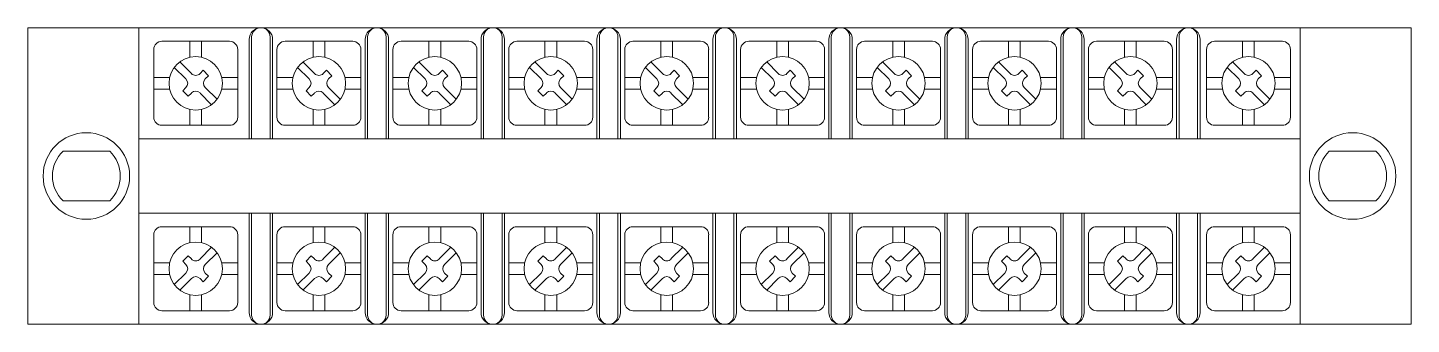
# Model space of a CAD drawing. Header units: millimetres. Extents: x 0 to 112, y 0 to 24.
import ezdxf

# ---------------------------------------------------------------- set-up
doc = ezdxf.new("R2010")
doc.units = ezdxf.units.MM
doc.layers.add('hw_VTP', color=7, linetype='Continuous', lineweight=13)

# ---------------------------------------------------------------- blocks, each defined once
blk = doc.blocks.new('CD_10P-10A')
at = {"layer": 'hw_VTP'}
for p, q in [((107.25, 12), (-4.75, 12)), ((-4.75, 12), (-4.75, -12)), ((4.25, -12), (4.25, 12)), ((98.25, 12), (98.25, -12)), ((107.25, 12), (107.25, -12)), ((8.5, 8.29), (7.56, 9.23)), ((18.48, 8.29), (17.53, 9.23)), ((27.86, 8.29), (26.92, 9.23)), ((37.24, 8.29), (36.3, 9.23)), ((46.63, 8.29), (45.68, 9.23)), ((56.01, 8.29), (55.07, 9.23)), ((65.39, 8.29), (64.45, 9.23)), ((74.78, 8.29), (73.83, 9.23)), ((84.16, 8.29), (83.22, 9.23)), ((93.72, 8.29), (92.77, 9.23)), ((8.06, 7.85), (7.12, 8.79)), ((9.46, 8.55), (9.2, 8.29)), ((9.9, 8.11), (9.46, 8.55)), ((9.9, 8.11), (9.63, 7.85)), ((18.04, 7.85), (17.1, 8.79)), ((19.44, 8.55), (19.17, 8.29)), ((19.87, 8.11), (19.44, 8.55)), ((19.87, 8.11), (19.61, 7.85)), ((27.42, 7.85), (26.48, 8.79)), ((28.82, 8.55), (28.56, 8.29)), ((29.26, 8.11), (28.82, 8.55)), ((29.26, 8.11), (28.99, 7.85)), ((36.81, 7.85), (35.86, 8.79)), ((38.2, 8.55), (37.94, 8.29)), ((38.64, 8.11), (38.2, 8.55)), ((38.64, 8.11), (38.38, 7.85)), ((46.19, 7.85), (45.25, 8.79)), ((47.59, 8.55), (47.32, 8.29)), ((48.02, 8.11), (47.59, 8.55)), ((48.02, 8.11), (47.76, 7.85)), ((55.57, 7.85), (54.63, 8.79)), ((56.97, 8.55), (56.71, 8.29)), ((57.41, 8.11), (56.97, 8.55)), ((57.41, 8.11), (57.14, 7.85)), ((64.96, 7.85), (64.01, 8.79)), ((66.35, 8.55), (66.09, 8.29)), ((66.79, 8.11), (66.35, 8.55)), ((66.79, 8.11), (66.53, 7.85)), ((74.34, 7.85), (73.4, 8.79)), ((75.74, 8.55), (75.47, 8.29)), ((76.17, 8.11), (75.74, 8.55)), ((76.17, 8.11), (75.91, 7.85)), ((83.72, 7.85), (82.78, 8.79)), ((85.12, 8.55), (84.86, 8.29)), ((85.56, 8.11), (85.12, 8.55)), ((85.56, 8.11), (85.29, 7.85)), ((93.28, 7.85), (92.34, 8.79)), ((94.68, 8.55), (94.42, 8.29)), ((95.12, 8.11), (94.68, 8.55)), ((95.12, 8.11), (94.85, 7.85)), ((8.06, 7.15), (7.8, 6.89)), ((8.24, 6.45), (7.8, 6.89)), ((10.58, 6.21), (9.63, 7.15)), ((18.04, 7.15), (17.78, 6.89)), ((18.21, 6.45), (17.78, 6.89)), ((20.55, 6.21), (19.61, 7.15)), ((27.42, 7.15), (27.16, 6.89)), ((27.6, 6.45), (27.16, 6.89)), ((29.94, 6.21), (28.99, 7.15)), ((36.81, 7.15), (36.54, 6.89)), ((36.98, 6.45), (36.54, 6.89)), ((39.32, 6.21), (38.38, 7.15)), ((46.19, 7.15), (45.93, 6.89)), ((46.36, 6.45), (45.93, 6.89)), ((48.71, 6.21), (47.76, 7.15)), ((55.57, 7.15), (55.31, 6.89)), ((55.75, 6.45), (55.31, 6.89)), ((58.09, 6.21), (57.14, 7.15)), ((64.96, 7.15), (64.69, 6.89)), ((65.13, 6.45), (64.69, 6.89)), ((67.47, 6.21), (66.53, 7.15)), ((74.34, 7.15), (74.08, 6.89)), ((74.51, 6.45), (74.08, 6.89)), ((76.86, 6.21), (75.91, 7.15)), ((83.72, 7.15), (83.46, 6.89)), ((83.9, 6.45), (83.46, 6.89)), ((86.24, 6.21), (85.29, 7.15)), ((93.28, 7.15), (93.02, 6.89)), ((93.46, 6.45), (93.02, 6.89)), ((95.8, 6.21), (94.85, 7.15)), ((8.5, 6.71), (8.24, 6.45)), ((10.14, 5.77), (9.2, 6.71)), ((18.48, 6.71), (18.21, 6.45)), ((20.12, 5.77), (19.17, 6.71)), ((27.86, 6.71), (27.6, 6.45)), ((29.5, 5.77), (28.56, 6.71)), ((37.24, 6.71), (36.98, 6.45)), ((38.89, 5.77), (37.94, 6.71)), ((46.63, 6.71), (46.36, 6.45)), ((48.27, 5.77), (47.32, 6.71)), ((56.01, 6.71), (55.75, 6.45)), ((57.65, 5.77), (56.71, 6.71)), ((65.39, 6.71), (65.13, 6.45)), ((67.04, 5.77), (66.09, 6.71)), ((74.78, 6.71), (74.51, 6.45)), ((76.42, 5.77), (75.47, 6.71)), ((84.16, 6.71), (83.9, 6.45)), ((85.8, 5.77), (84.86, 6.71)), ((93.72, 6.71), (93.46, 6.45)), ((95.36, 5.77), (94.42, 6.71)), ((98.25, 3), (4.25, 3)), ((98.25, -3), (4.25, -3)), ((8.24, -6.45), (7.8, -6.89)), ((8.5, -6.71), (8.24, -6.45)), ((10.14, -5.77), (9.2, -6.71)), ((10.58, -6.21), (9.63, -7.15)), ((18.21, -6.45), (17.78, -6.89)), ((18.48, -6.71), (18.21, -6.45)), ((20.12, -5.77), (19.17, -6.71)), ((20.55, -6.21), (19.61, -7.15)), ((27.6, -6.45), (27.16, -6.89)), ((27.86, -6.71), (27.6, -6.45)), ((29.5, -5.77), (28.56, -6.71)), ((29.94, -6.21), (28.99, -7.15)), ((36.98, -6.45), (36.54, -6.89)), ((37.24, -6.71), (36.98, -6.45)), ((38.89, -5.77), (37.94, -6.71)), ((39.32, -6.21), (38.38, -7.15)), ((46.36, -6.45), (45.93, -6.89)), ((46.63, -6.71), (46.36, -6.45)), ((48.27, -5.77), (47.32, -6.71)), ((48.71, -6.21), (47.76, -7.15)), ((55.75, -6.45), (55.31, -6.89)), ((56.01, -6.71), (55.75, -6.45)), ((57.65, -5.77), (56.71, -6.71)), ((58.09, -6.21), (57.14, -7.15)), ((65.13, -6.45), (64.69, -6.89)), ((65.39, -6.71), (65.13, -6.45)), ((67.04, -5.77), (66.09, -6.71)), ((67.47, -6.21), (66.53, -7.15)), ((74.51, -6.45), (74.08, -6.89)), ((74.78, -6.71), (74.51, -6.45)), ((76.42, -5.77), (75.47, -6.71)), ((76.86, -6.21), (75.91, -7.15)), ((83.9, -6.45), (83.46, -6.89)), ((84.16, -6.71), (83.9, -6.45)), ((85.8, -5.77), (84.86, -6.71)), ((86.24, -6.21), (85.29, -7.15)), ((93.46, -6.45), (93.02, -6.89)), ((93.72, -6.71), (93.46, -6.45)), ((95.36, -5.77), (94.42, -6.71)), ((95.8, -6.21), (94.85, -7.15)), ((8.06, -7.15), (7.8, -6.89)), ((18.04, -7.15), (17.78, -6.89)), ((27.42, -7.15), (27.16, -6.89)), ((36.81, -7.15), (36.54, -6.89)), ((46.19, -7.15), (45.93, -6.89)), ((55.57, -7.15), (55.31, -6.89)), ((64.96, -7.15), (64.69, -6.89)), ((74.34, -7.15), (74.08, -6.89)), ((83.72, -7.15), (83.46, -6.89)), ((93.28, -7.15), (93.02, -6.89)), ((8.06, -7.85), (7.12, -8.79)), ((8.5, -8.29), (7.56, -9.23)), ((9.46, -8.55), (9.2, -8.29)), ((9.9, -8.11), (9.46, -8.55)), ((9.9, -8.11), (9.63, -7.85)), ((18.04, -7.85), (17.1, -8.79)), ((18.48, -8.29), (17.53, -9.23)), ((19.44, -8.55), (19.17, -8.29)), ((19.87, -8.11), (19.44, -8.55)), ((19.87, -8.11), (19.61, -7.85)), ((27.42, -7.85), (26.48, -8.79)), ((27.86, -8.29), (26.92, -9.23)), ((28.82, -8.55), (28.56, -8.29)), ((29.26, -8.11), (28.82, -8.55)), ((29.26, -8.11), (28.99, -7.85)), ((36.81, -7.85), (35.86, -8.79)), ((37.24, -8.29), (36.3, -9.23)), ((38.2, -8.55), (37.94, -8.29)), ((38.64, -8.11), (38.2, -8.55)), ((38.64, -8.11), (38.38, -7.85)), ((46.19, -7.85), (45.25, -8.79)), ((46.63, -8.29), (45.68, -9.23)), ((47.59, -8.55), (47.32, -8.29)), ((48.02, -8.11), (47.59, -8.55)), ((48.02, -8.11), (47.76, -7.85)), ((55.57, -7.85), (54.63, -8.79)), ((56.01, -8.29), (55.07, -9.23)), ((56.97, -8.55), (56.71, -8.29)), ((57.41, -8.11), (56.97, -8.55)), ((57.41, -8.11), (57.14, -7.85)), ((64.96, -7.85), (64.01, -8.79)), ((65.39, -8.29), (64.45, -9.23)), ((66.35, -8.55), (66.09, -8.29)), ((66.79, -8.11), (66.35, -8.55)), ((66.79, -8.11), (66.53, -7.85)), ((74.34, -7.85), (73.4, -8.79)), ((74.78, -8.29), (73.83, -9.23)), ((75.74, -8.55), (75.47, -8.29)), ((76.17, -8.11), (75.74, -8.55)), ((76.17, -8.11), (75.91, -7.85)), ((83.72, -7.85), (82.78, -8.79)), ((84.16, -8.29), (83.22, -9.23)), ((85.12, -8.55), (84.86, -8.29)), ((85.56, -8.11), (85.12, -8.55)), ((85.56, -8.11), (85.29, -7.85)), ((93.28, -7.85), (92.34, -8.79)), ((93.72, -8.29), (92.77, -9.23)), ((94.68, -8.55), (94.42, -8.29)), ((95.12, -8.11), (94.68, -8.55)), ((95.12, -8.11), (94.85, -7.85)), ((107.25, -12), (-4.75, -12))]:
    blk.add_line(p, q, dxfattribs=at)
at = {"layer": 'hw_VTP', "color": 3}
for p, q in [((13.38, 11.25), (13.38, 3)), ((14.88, 11.25), (14.88, 3)), ((22.77, 11.25), (22.77, 3)), ((24.27, 11.25), (24.27, 3)), ((32.15, 11.25), (32.15, 3)), ((33.65, 11.25), (33.65, 3)), ((41.53, 11.25), (41.53, 3)), ((43.03, 11.25), (43.03, 3)), ((50.92, 11.25), (50.92, 3)), ((52.42, 11.25), (52.42, 3)), ((60.3, 11.25), (60.3, 3)), ((61.8, 11.25), (61.8, 3)), ((69.68, 11.25), (69.68, 3)), ((71.18, 11.25), (71.18, 3)), ((79.07, 11.25), (79.07, 3)), ((80.57, 11.25), (80.57, 3)), ((88.45, 11.25), (88.45, 3)), ((89.95, 11.25), (89.95, 3)), ((13.18, 11.05), (13.18, 3)), ((15.08, 11.05), (15.08, 3)), ((22.57, 11.05), (22.57, 3)), ((24.47, 11.05), (24.47, 3)), ((31.95, 11.05), (31.95, 3)), ((33.85, 11.05), (33.85, 3)), ((41.33, 11.05), (41.33, 3)), ((43.23, 11.05), (43.23, 3)), ((50.72, 11.05), (50.72, 3)), ((52.62, 11.05), (52.62, 3)), ((60.1, 11.05), (60.1, 3)), ((62, 11.05), (62, 3)), ((69.48, 11.05), (69.48, 3)), ((71.38, 11.05), (71.38, 3)), ((78.87, 11.05), (78.87, 3)), ((80.77, 11.05), (80.77, 3)), ((88.25, 11.05), (88.25, 3)), ((90.15, 11.05), (90.15, 3)), ((13.18, -11.05), (13.18, -3)), ((13.38, -11.25), (13.38, -3)), ((14.88, -11.25), (14.88, -3)), ((15.08, -11.05), (15.08, -3)), ((22.57, -11.05), (22.57, -3)), ((22.77, -11.25), (22.77, -3)), ((24.27, -11.25), (24.27, -3)), ((24.47, -11.05), (24.47, -3)), ((31.95, -11.05), (31.95, -3)), ((32.15, -11.25), (32.15, -3)), ((33.65, -11.25), (33.65, -3)), ((33.85, -11.05), (33.85, -3)), ((41.33, -11.05), (41.33, -3)), ((41.53, -11.25), (41.53, -3)), ((43.03, -11.25), (43.03, -3)), ((43.23, -11.05), (43.23, -3)), ((50.72, -11.05), (50.72, -3)), ((50.92, -11.25), (50.92, -3)), ((52.42, -11.25), (52.42, -3)), ((52.62, -11.05), (52.62, -3)), ((60.1, -11.05), (60.1, -3)), ((60.3, -11.25), (60.3, -3)), ((61.8, -11.25), (61.8, -3)), ((62, -11.05), (62, -3)), ((69.48, -11.05), (69.48, -3)), ((69.68, -11.25), (69.68, -3)), ((71.18, -11.25), (71.18, -3)), ((71.38, -11.05), (71.38, -3)), ((78.87, -11.05), (78.87, -3)), ((79.07, -11.25), (79.07, -3)), ((80.57, -11.25), (80.57, -3)), ((80.77, -11.05), (80.77, -3)), ((88.25, -11.05), (88.25, -3)), ((88.45, -11.25), (88.45, -3)), ((89.95, -11.25), (89.95, -3)), ((90.15, -11.05), (90.15, -3))]:
    blk.add_line(p, q, dxfattribs=at)
at = {"layer": 'hw_VTP', "color": 4}
for p, q in [((5.45, 4.76), (5.45, 10.24)), ((6.11, 10.9), (11.59, 10.9)), ((8.37, 10.9), (8.37, 9.61)), ((9.32, 10.9), (9.32, 9.61)), ((12.25, 10.24), (12.25, 4.76)), ((15.43, 4.76), (15.43, 10.24)), ((16.09, 10.9), (21.56, 10.9)), ((18.35, 10.9), (18.35, 9.61)), ((19.3, 10.9), (19.3, 9.61)), ((22.22, 10.24), (22.22, 4.76)), ((24.81, 4.76), (24.81, 10.24)), ((25.47, 10.9), (30.95, 10.9)), ((27.73, 10.9), (27.73, 9.61)), ((28.68, 10.9), (28.68, 9.61)), ((31.61, 10.24), (31.61, 4.76)), ((34.19, 4.76), (34.19, 10.24)), ((34.85, 10.9), (40.33, 10.9)), ((37.12, 10.9), (37.12, 9.61)), ((38.07, 10.9), (38.07, 9.61)), ((40.99, 10.24), (40.99, 4.76)), ((43.58, 4.76), (43.58, 10.24)), ((44.24, 10.9), (49.72, 10.9)), ((46.5, 10.9), (46.5, 9.61)), ((47.45, 10.9), (47.45, 9.61)), ((50.37, 10.24), (50.37, 4.76)), ((52.96, 4.76), (52.96, 10.24)), ((53.62, 10.9), (59.1, 10.9)), ((55.88, 10.9), (55.88, 9.61)), ((56.83, 10.9), (56.83, 9.61)), ((59.76, 10.24), (59.76, 4.76)), ((62.34, 4.76), (62.34, 10.24)), ((63, 10.9), (68.48, 10.9)), ((65.27, 10.9), (65.27, 9.61)), ((66.22, 10.9), (66.22, 9.61)), ((69.14, 10.24), (69.14, 4.76)), ((71.73, 4.76), (71.73, 10.24)), ((72.39, 10.9), (77.87, 10.9)), ((74.65, 10.9), (74.65, 9.61)), ((75.6, 10.9), (75.6, 9.61)), ((78.52, 10.24), (78.52, 4.76)), ((81.11, 4.76), (81.11, 10.24)), ((81.77, 10.9), (87.25, 10.9)), ((84.03, 10.9), (84.03, 9.61)), ((84.98, 10.9), (84.98, 9.61)), ((87.91, 10.24), (87.91, 4.76)), ((90.67, 4.76), (90.67, 10.24)), ((91.33, 10.9), (96.81, 10.9)), ((93.59, 10.9), (93.59, 9.61)), ((94.54, 10.9), (94.54, 9.61)), ((97.47, 10.24), (97.47, 4.76)), ((5.45, 7.97), (6.74, 7.97)), ((12.25, 7.97), (10.96, 7.97)), ((15.43, 7.97), (16.72, 7.97)), ((22.22, 7.97), (20.93, 7.97)), ((24.81, 7.97), (26.1, 7.97)), ((31.61, 7.97), (30.32, 7.97)), ((34.19, 7.97), (35.48, 7.97)), ((40.99, 7.97), (39.7, 7.97)), ((43.58, 7.97), (44.87, 7.97)), ((50.37, 7.97), (49.08, 7.97)), ((52.96, 7.97), (54.25, 7.97)), ((59.76, 7.97), (58.47, 7.97)), ((62.34, 7.97), (63.63, 7.97)), ((69.14, 7.97), (67.85, 7.97)), ((71.73, 7.97), (73.02, 7.97)), ((78.52, 7.97), (77.23, 7.97)), ((81.11, 7.97), (82.4, 7.97)), ((87.91, 7.97), (86.62, 7.97)), ((90.67, 7.97), (91.96, 7.97)), ((97.47, 7.97), (96.18, 7.97)), ((5.45, 7.03), (6.74, 7.03)), ((12.25, 7.03), (10.96, 7.03)), ((15.43, 7.03), (16.72, 7.03)), ((22.22, 7.03), (20.93, 7.03)), ((24.81, 7.03), (26.1, 7.03)), ((31.61, 7.03), (30.32, 7.03)), ((34.19, 7.03), (35.48, 7.03)), ((40.99, 7.03), (39.7, 7.03)), ((43.58, 7.03), (44.87, 7.03)), ((50.37, 7.03), (49.08, 7.03)), ((52.96, 7.03), (54.25, 7.03)), ((59.76, 7.03), (58.47, 7.03)), ((62.34, 7.03), (63.63, 7.03)), ((69.14, 7.03), (67.85, 7.03)), ((71.73, 7.03), (73.02, 7.03)), ((78.52, 7.03), (77.23, 7.03)), ((81.11, 7.03), (82.4, 7.03)), ((87.91, 7.03), (86.62, 7.03)), ((90.67, 7.03), (91.96, 7.03)), ((97.47, 7.03), (96.18, 7.03)), ((8.37, 4.1), (8.37, 5.39)), ((9.32, 4.1), (9.32, 5.39)), ((18.35, 4.1), (18.35, 5.39)), ((19.3, 4.1), (19.3, 5.39)), ((27.73, 4.1), (27.73, 5.39)), ((28.68, 4.1), (28.68, 5.39)), ((37.12, 4.1), (37.12, 5.39)), ((38.07, 4.1), (38.07, 5.39)), ((46.5, 4.1), (46.5, 5.39)), ((47.45, 4.1), (47.45, 5.39)), ((55.88, 4.1), (55.88, 5.39)), ((56.83, 4.1), (56.83, 5.39)), ((65.27, 4.1), (65.27, 5.39)), ((66.22, 4.1), (66.22, 5.39)), ((74.65, 4.1), (74.65, 5.39)), ((75.6, 4.1), (75.6, 5.39)), ((84.03, 4.1), (84.03, 5.39)), ((84.98, 4.1), (84.98, 5.39)), ((93.59, 4.1), (93.59, 5.39)), ((94.54, 4.1), (94.54, 5.39)), ((11.59, 4.1), (6.11, 4.1)), ((21.56, 4.1), (16.09, 4.1)), ((30.95, 4.1), (25.47, 4.1)), ((40.33, 4.1), (34.85, 4.1)), ((49.72, 4.1), (44.24, 4.1)), ((59.1, 4.1), (53.62, 4.1)), ((68.48, 4.1), (63, 4.1)), ((77.87, 4.1), (72.39, 4.1)), ((87.25, 4.1), (81.77, 4.1)), ((96.81, 4.1), (91.33, 4.1)), ((1.89, 2), (-1.89, 2)), ((104.39, 2), (100.61, 2)), ((1.89, -2), (-1.89, -2)), ((104.39, -2), (100.61, -2)), ((11.59, -4.1), (6.11, -4.1)), ((8.37, -4.1), (8.37, -5.39)), ((9.32, -4.1), (9.32, -5.39)), ((21.56, -4.1), (16.09, -4.1)), ((18.35, -4.1), (18.35, -5.39)), ((19.3, -4.1), (19.3, -5.39)), ((30.95, -4.1), (25.47, -4.1)), ((27.73, -4.1), (27.73, -5.39)), ((28.68, -4.1), (28.68, -5.39)), ((40.33, -4.1), (34.85, -4.1)), ((37.12, -4.1), (37.12, -5.39)), ((38.07, -4.1), (38.07, -5.39)), ((49.72, -4.1), (44.24, -4.1)), ((46.5, -4.1), (46.5, -5.39)), ((47.45, -4.1), (47.45, -5.39)), ((59.1, -4.1), (53.62, -4.1)), ((55.88, -4.1), (55.88, -5.39)), ((56.83, -4.1), (56.83, -5.39)), ((68.48, -4.1), (63, -4.1)), ((65.27, -4.1), (65.27, -5.39)), ((66.22, -4.1), (66.22, -5.39)), ((77.87, -4.1), (72.39, -4.1)), ((74.65, -4.1), (74.65, -5.39)), ((75.6, -4.1), (75.6, -5.39)), ((87.25, -4.1), (81.77, -4.1)), ((84.03, -4.1), (84.03, -5.39)), ((84.98, -4.1), (84.98, -5.39)), ((96.81, -4.1), (91.33, -4.1)), ((93.59, -4.1), (93.59, -5.39)), ((94.54, -4.1), (94.54, -5.39)), ((5.45, -4.76), (5.45, -10.24)), ((12.25, -10.24), (12.25, -4.76)), ((15.43, -4.76), (15.43, -10.24)), ((22.22, -10.24), (22.22, -4.76)), ((24.81, -4.76), (24.81, -10.24)), ((31.61, -10.24), (31.61, -4.76)), ((34.19, -4.76), (34.19, -10.24)), ((40.99, -10.24), (40.99, -4.76)), ((43.58, -4.76), (43.58, -10.24)), ((50.37, -10.24), (50.37, -4.76)), ((52.96, -4.76), (52.96, -10.24)), ((59.76, -10.24), (59.76, -4.76)), ((62.34, -4.76), (62.34, -10.24)), ((69.14, -10.24), (69.14, -4.76)), ((71.73, -4.76), (71.73, -10.24)), ((78.52, -10.24), (78.52, -4.76)), ((81.11, -4.76), (81.11, -10.24)), ((87.91, -10.24), (87.91, -4.76)), ((90.67, -4.76), (90.67, -10.24)), ((97.47, -10.24), (97.47, -4.76)), ((5.45, -7.03), (6.74, -7.03)), ((12.25, -7.03), (10.96, -7.03)), ((15.43, -7.03), (16.72, -7.03)), ((22.22, -7.03), (20.93, -7.03)), ((24.81, -7.03), (26.1, -7.03)), ((31.61, -7.03), (30.32, -7.03)), ((34.19, -7.03), (35.48, -7.03)), ((40.99, -7.03), (39.7, -7.03)), ((43.58, -7.03), (44.87, -7.03)), ((50.37, -7.03), (49.08, -7.03)), ((52.96, -7.03), (54.25, -7.03)), ((59.76, -7.03), (58.47, -7.03)), ((62.34, -7.03), (63.63, -7.03)), ((69.14, -7.03), (67.85, -7.03)), ((71.73, -7.03), (73.02, -7.03)), ((78.52, -7.03), (77.23, -7.03)), ((81.11, -7.03), (82.4, -7.03)), ((87.91, -7.03), (86.62, -7.03)), ((90.67, -7.03), (91.96, -7.03)), ((97.47, -7.03), (96.18, -7.03)), ((5.45, -7.97), (6.74, -7.97)), ((12.25, -7.97), (10.96, -7.97)), ((15.43, -7.97), (16.72, -7.97)), ((22.22, -7.97), (20.93, -7.97)), ((24.81, -7.97), (26.1, -7.97)), ((31.61, -7.97), (30.32, -7.97)), ((34.19, -7.97), (35.48, -7.97)), ((40.99, -7.97), (39.7, -7.97)), ((43.58, -7.97), (44.87, -7.97)), ((50.37, -7.97), (49.08, -7.97)), ((52.96, -7.97), (54.25, -7.97)), ((59.76, -7.97), (58.47, -7.97)), ((62.34, -7.97), (63.63, -7.97)), ((69.14, -7.97), (67.85, -7.97)), ((71.73, -7.97), (73.02, -7.97)), ((78.52, -7.97), (77.23, -7.97)), ((81.11, -7.97), (82.4, -7.97)), ((87.91, -7.97), (86.62, -7.97)), ((90.67, -7.97), (91.96, -7.97)), ((97.47, -7.97), (96.18, -7.97)), ((8.37, -10.9), (8.37, -9.61)), ((9.32, -10.9), (9.32, -9.61)), ((18.35, -10.9), (18.35, -9.61)), ((19.3, -10.9), (19.3, -9.61)), ((27.73, -10.9), (27.73, -9.61)), ((28.68, -10.9), (28.68, -9.61)), ((37.12, -10.9), (37.12, -9.61)), ((38.07, -10.9), (38.07, -9.61)), ((46.5, -10.9), (46.5, -9.61)), ((47.45, -10.9), (47.45, -9.61)), ((55.88, -10.9), (55.88, -9.61)), ((56.83, -10.9), (56.83, -9.61)), ((65.27, -10.9), (65.27, -9.61)), ((66.22, -10.9), (66.22, -9.61)), ((74.65, -10.9), (74.65, -9.61)), ((75.6, -10.9), (75.6, -9.61)), ((84.03, -10.9), (84.03, -9.61)), ((84.98, -10.9), (84.98, -9.61)), ((93.59, -10.9), (93.59, -9.61)), ((94.54, -10.9), (94.54, -9.61)), ((6.11, -10.9), (11.59, -10.9)), ((16.09, -10.9), (21.56, -10.9)), ((25.47, -10.9), (30.95, -10.9)), ((34.85, -10.9), (40.33, -10.9)), ((44.24, -10.9), (49.72, -10.9)), ((53.62, -10.9), (59.1, -10.9)), ((63, -10.9), (68.48, -10.9)), ((72.39, -10.9), (77.87, -10.9)), ((81.77, -10.9), (87.25, -10.9)), ((91.33, -10.9), (96.81, -10.9))]:
    blk.add_line(p, q, dxfattribs=at)
at = {"layer": 'hw_VTP'}
for centre in [(8.85, 7.5), (18.83, 7.5), (28.21, 7.5), (37.59, 7.5), (46.98, 7.5), (56.36, 7.5), (65.74, 7.5), (75.13, 7.5), (84.51, 7.5), (94.07, 7.5), (8.85, -7.5), (18.83, -7.5), (28.21, -7.5), (37.59, -7.5), (46.98, -7.5), (56.36, -7.5), (65.74, -7.5), (75.13, -7.5), (84.51, -7.5), (94.07, -7.5)]:
    blk.add_circle(centre, 2.16, dxfattribs=at)
at = {"layer": 'hw_VTP', "color": 4}
for centre in [(0, 0), (102.5, 0)]:
    blk.add_circle(centre, 3.5, dxfattribs=at)
at = {"layer": 'hw_VTP', "color": 3}
for centre, radius, start, end in [((14.13, 11.05), 0.95, 0, 180), ((14.13, 11.25), 0.75, 0, 180), ((23.52, 11.05), 0.95, 0, 180), ((23.52, 11.25), 0.75, 0, 180), ((32.9, 11.05), 0.95, 0, 180), ((32.9, 11.25), 0.75, 0, 180), ((42.28, 11.05), 0.95, 0, 180), ((42.28, 11.25), 0.75, 0, 180), ((51.67, 11.05), 0.95, 0, 180), ((51.67, 11.25), 0.75, 0, 180), ((61.05, 11.05), 0.95, 0, 180), ((61.05, 11.25), 0.75, 0, 180), ((70.43, 11.05), 0.95, 0, 180), ((70.43, 11.25), 0.75, 0, 180), ((79.82, 11.05), 0.95, 0, 180), ((79.82, 11.25), 0.75, 0, 180), ((89.2, 11.05), 0.95, 0, 180), ((89.2, 11.25), 0.75, 0, 180), ((14.13, -11.05), 0.95, 180, 0), ((23.52, -11.05), 0.95, 180, 0), ((32.9, -11.05), 0.95, 180, 0), ((42.28, -11.05), 0.95, 180, 0), ((51.67, -11.05), 0.95, 180, 0), ((61.05, -11.05), 0.95, 180, 0), ((70.43, -11.05), 0.95, 180, 0), ((79.82, -11.05), 0.95, 180, 0), ((89.2, -11.05), 0.95, 180, 0), ((14.13, -11.25), 0.75, 180, 0), ((23.52, -11.25), 0.75, 180, 0), ((32.9, -11.25), 0.75, 180, 0), ((42.28, -11.25), 0.75, 180, 0), ((51.67, -11.25), 0.75, 180, 0), ((61.05, -11.25), 0.75, 180, 0), ((70.43, -11.25), 0.75, 180, 0), ((79.82, -11.25), 0.75, 180, 0), ((89.2, -11.25), 0.75, 180, 0)]:
    blk.add_arc(centre, radius, start, end, dxfattribs=at)
at = {"layer": 'hw_VTP', "color": 4}
for centre, radius, start, end in [((6.11, 10.24), 0.659, 90, 180), ((11.59, 10.24), 0.659, 0, 90), ((16.09, 10.24), 0.659, 90, 180), ((21.56, 10.24), 0.659, 0, 90), ((25.47, 10.24), 0.659, 90, 180), ((30.95, 10.24), 0.659, 0, 90), ((34.85, 10.24), 0.659, 90, 180), ((40.33, 10.24), 0.659, 0, 90), ((44.24, 10.24), 0.659, 90, 180), ((49.72, 10.24), 0.659, 0, 90), ((53.62, 10.24), 0.659, 90, 180), ((59.1, 10.24), 0.659, 0, 90), ((63, 10.24), 0.659, 90, 180), ((68.48, 10.24), 0.659, 0, 90), ((72.39, 10.24), 0.659, 90, 180), ((77.87, 10.24), 0.659, 0, 90), ((81.77, 10.24), 0.659, 90, 180), ((87.25, 10.24), 0.659, 0, 90), ((91.33, 10.24), 0.659, 90, 180), ((96.81, 10.24), 0.659, 0, 90), ((6.11, 4.76), 0.659, 180, 270), ((11.59, 4.76), 0.659, 270, 0), ((16.09, 4.76), 0.659, 180, 270), ((21.56, 4.76), 0.659, 270, 0), ((25.47, 4.76), 0.659, 180, 270), ((30.95, 4.76), 0.659, 270, 0), ((34.85, 4.76), 0.659, 180, 270), ((40.33, 4.76), 0.659, 270, 0), ((44.24, 4.76), 0.659, 180, 270), ((49.72, 4.76), 0.659, 270, 0), ((53.62, 4.76), 0.659, 180, 270), ((59.1, 4.76), 0.659, 270, 0), ((63, 4.76), 0.659, 180, 270), ((68.48, 4.76), 0.659, 270, 0), ((72.39, 4.76), 0.659, 180, 270), ((77.87, 4.76), 0.659, 270, 0), ((81.77, 4.76), 0.659, 180, 270), ((87.25, 4.76), 0.659, 270, 0), ((91.33, 4.76), 0.659, 180, 270), ((96.81, 4.76), 0.659, 270, 0), ((0, 0), 2.75, 133.3418, 226.6582), ((0, 0), 2.75, 313.3418, 46.6582), ((102.5, 0), 2.75, 133.3418, 226.6582), ((102.5, 0), 2.75, 313.3418, 46.6582), ((6.11, -4.76), 0.659, 90, 180), ((11.59, -4.76), 0.659, 0, 90), ((16.09, -4.76), 0.659, 90, 180), ((21.56, -4.76), 0.659, 0, 90), ((25.47, -4.76), 0.659, 90, 180), ((30.95, -4.76), 0.659, 0, 90), ((34.85, -4.76), 0.659, 90, 180), ((40.33, -4.76), 0.659, 0, 90), ((44.24, -4.76), 0.659, 90, 180), ((49.72, -4.76), 0.659, 0, 90), ((53.62, -4.76), 0.659, 90, 180), ((59.1, -4.76), 0.659, 0, 90), ((63, -4.76), 0.659, 90, 180), ((68.48, -4.76), 0.659, 0, 90), ((72.39, -4.76), 0.659, 90, 180), ((77.87, -4.76), 0.659, 0, 90), ((81.77, -4.76), 0.659, 90, 180), ((87.25, -4.76), 0.659, 0, 90), ((91.33, -4.76), 0.659, 90, 180), ((96.81, -4.76), 0.659, 0, 90), ((6.11, -10.24), 0.659, 180, 270), ((11.59, -10.24), 0.659, 270, 0), ((16.09, -10.24), 0.659, 180, 270), ((21.56, -10.24), 0.659, 270, 0), ((25.47, -10.24), 0.659, 180, 270), ((30.95, -10.24), 0.659, 270, 0), ((34.85, -10.24), 0.659, 180, 270), ((40.33, -10.24), 0.659, 270, 0), ((44.24, -10.24), 0.659, 180, 270), ((49.72, -10.24), 0.659, 270, 0), ((53.62, -10.24), 0.659, 180, 270), ((59.1, -10.24), 0.659, 270, 0), ((63, -10.24), 0.659, 180, 270), ((68.48, -10.24), 0.659, 270, 0), ((72.39, -10.24), 0.659, 180, 270), ((77.87, -10.24), 0.659, 270, 0), ((81.77, -10.24), 0.659, 180, 270), ((87.25, -10.24), 0.659, 270, 0), ((91.33, -10.24), 0.659, 180, 270), ((96.81, -10.24), 0.659, 270, 0)]:
    blk.add_arc(centre, radius, start, end, dxfattribs=at)
at = {"layer": 'hw_VTP'}
for centre, start, end in [((7.71, 7.5), 315, 45), ((8.85, 8.63), 225, 315), ((9.98, 7.5), 135, 225), ((17.69, 7.5), 315, 45), ((18.83, 8.63), 225, 315), ((19.96, 7.5), 135, 225), ((27.07, 7.5), 315, 45), ((28.21, 8.63), 225, 315), ((29.34, 7.5), 135, 225), ((36.46, 7.5), 315, 45), ((37.59, 8.63), 225, 315), ((38.73, 7.5), 135, 225), ((45.84, 7.5), 315, 45), ((46.98, 8.63), 225, 315), ((48.11, 7.5), 135, 225), ((55.22, 7.5), 315, 45), ((56.36, 8.63), 225, 315), ((57.49, 7.5), 135, 225), ((64.61, 7.5), 315, 45), ((65.74, 8.63), 225, 315), ((66.88, 7.5), 135, 225), ((73.99, 7.5), 315, 45), ((75.13, 8.63), 225, 315), ((76.26, 7.5), 135, 225), ((83.37, 7.5), 315, 45), ((84.51, 8.63), 225, 315), ((85.64, 7.5), 135, 225), ((92.93, 7.5), 315, 45), ((94.07, 8.63), 225, 315), ((95.2, 7.5), 135, 225), ((8.85, 6.37), 45, 135), ((18.83, 6.37), 45, 135), ((28.21, 6.37), 45, 135), ((37.59, 6.37), 45, 135), ((46.98, 6.37), 45, 135), ((56.36, 6.37), 45, 135), ((65.74, 6.37), 45, 135), ((75.13, 6.37), 45, 135), ((84.51, 6.37), 45, 135), ((94.07, 6.37), 45, 135), ((8.85, -6.37), 225, 315), ((18.83, -6.37), 225, 315), ((28.21, -6.37), 225, 315), ((37.59, -6.37), 225, 315), ((46.98, -6.37), 225, 315), ((56.36, -6.37), 225, 315), ((65.74, -6.37), 225, 315), ((75.13, -6.37), 225, 315), ((84.51, -6.37), 225, 315), ((94.07, -6.37), 225, 315), ((7.71, -7.5), 315, 45), ((9.98, -7.5), 135, 225), ((17.69, -7.5), 315, 45), ((19.96, -7.5), 135, 225), ((27.07, -7.5), 315, 45), ((29.34, -7.5), 135, 225), ((36.46, -7.5), 315, 45), ((38.73, -7.5), 135, 225), ((45.84, -7.5), 315, 45), ((48.11, -7.5), 135, 225), ((55.22, -7.5), 315, 45), ((57.49, -7.5), 135, 225), ((64.61, -7.5), 315, 45), ((66.88, -7.5), 135, 225), ((73.99, -7.5), 315, 45), ((76.26, -7.5), 135, 225), ((83.37, -7.5), 315, 45), ((85.64, -7.5), 135, 225), ((92.93, -7.5), 315, 45), ((95.2, -7.5), 135, 225), ((8.85, -8.63), 45, 135), ((18.83, -8.63), 45, 135), ((28.21, -8.63), 45, 135), ((37.59, -8.63), 45, 135), ((46.98, -8.63), 45, 135), ((56.36, -8.63), 45, 135), ((65.74, -8.63), 45, 135), ((75.13, -8.63), 45, 135), ((84.51, -8.63), 45, 135), ((94.07, -8.63), 45, 135)]:
    blk.add_arc(centre, 0.494, start, end, dxfattribs=at)

msp = doc.modelspace()

# ---------------------------------------------------------------- block references
msp.add_blockref('CD_10P-10A', (4.75, 12))

doc.saveas('drawing.dxf')
